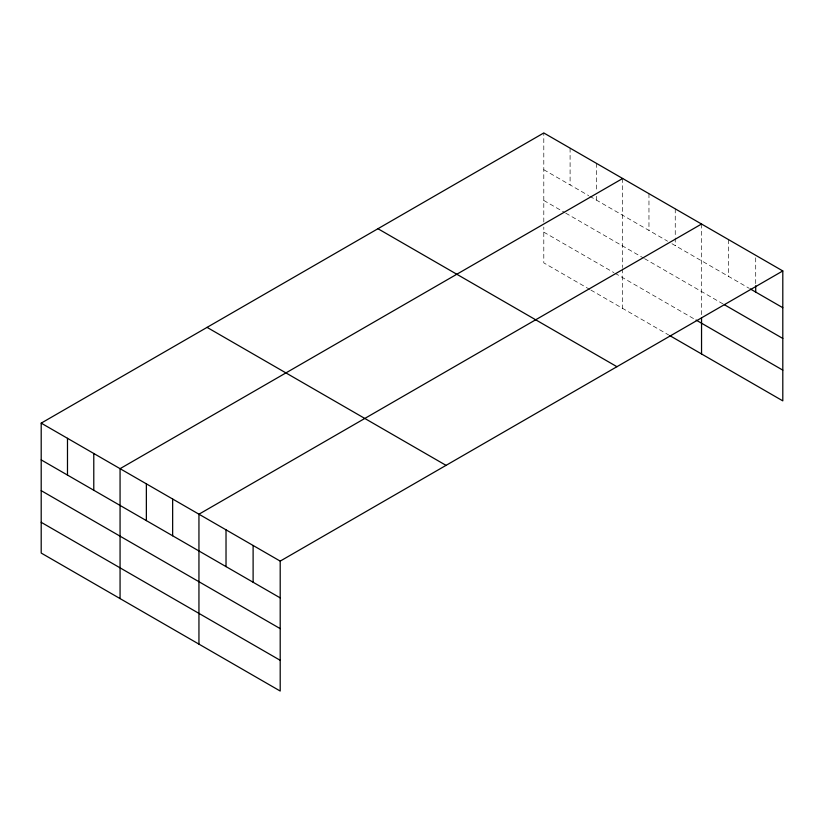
<?xml version="1.0" encoding="UTF-8"?>
<svg xmlns="http://www.w3.org/2000/svg" width="824" height="824" viewBox="0 0 824 824"><rect width="100%" height="100%" fill="white"/><g stroke="black" fill="none" stroke-linecap="round" stroke-linejoin="round"><path stroke-width="0.62" stroke-dasharray="4.12 3.09" d="M543.799 222.006L543.799 132.963M543.799 169.723L588.717 195.648M589.809 196.287L667.584 241.185M671.962 243.719L749.212 288.318M543.799 200.469L564.615 212.479M565.707 213.117L643.482 258.015M644.574 258.654L723.215 304.046M543.799 232.141L613.911 272.62M615.003 273.249L694.972 319.413M589.809 289.44L543.799 262.887L543.799 227.074M590.901 290.079L668.676 334.977M755.711 257.84L755.711 284.465M728.622 239.671L728.622 276.431M701.543 224.025L701.543 315.613M675.247 208.853L675.247 236.745M675.247 238.012L675.247 245.614M648.962 193.671L648.962 230.432M622.666 178.489L622.666 267.543M622.666 268.809L622.666 308.423M596.38 163.317L596.38 191.209M596.38 196.277L596.38 200.078M570.095 148.135L570.095 184.906"/><path stroke-width="1.24" d="M41.2 423.134L280.201 561.113L280.201 691.037L41.2 553.059L41.2 423.134L543.799 132.963L782.8 270.942L782.8 400.866L669.778 335.615M622.666 178.489L120.067 468.671L120.067 598.595M701.543 224.025L198.945 514.207L198.945 644.131M280.201 561.113L782.8 270.942M750.293 288.946L782.8 307.713M724.296 304.674L782.8 338.448M696.064 320.052L782.8 370.131M377.938 228.712L616.939 366.701M207.061 327.375L446.062 465.364M41.2 459.895L280.201 597.884M41.2 490.641L280.201 628.63M41.2 522.313L280.201 660.302M755.711 285.732L755.711 292.067M701.543 318.146L701.543 353.949M253.112 545.478L253.112 582.238M226.023 529.842L226.023 566.603M172.649 499.025L172.649 535.785M146.363 483.843L146.363 520.614M93.781 453.488L93.781 490.249M67.486 438.306L67.486 475.077"/></g></svg>
